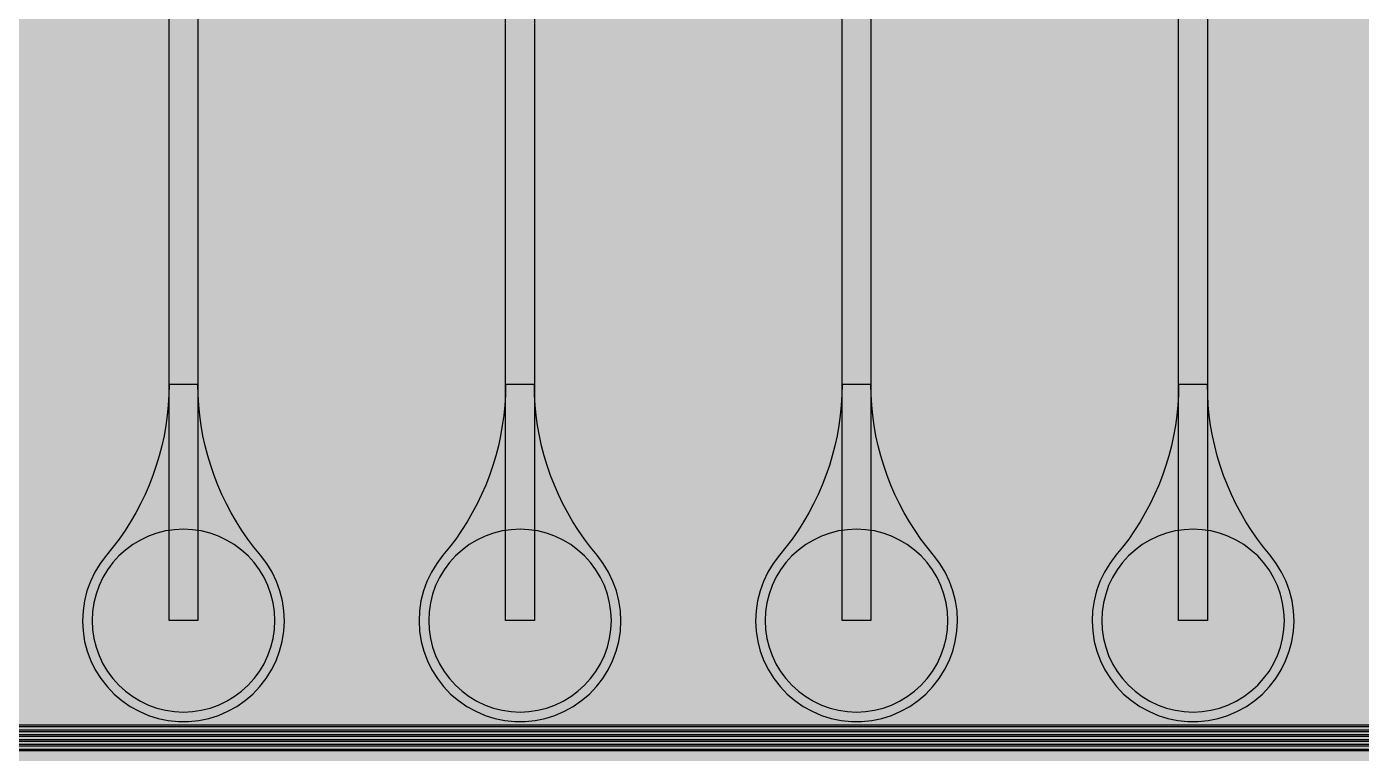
# Model space of a CAD drawing. Header units: metres. Extents: x -7220 to 10980, y -29667 to 1833.
# Drawn here: x -3995 to -2607, y -20920 to -20165 of the extents above; entities that cross this region are included whole.
import ezdxf

# ---------------------------------------------------------------- set-up
doc = ezdxf.new("R2010")
doc.units = ezdxf.units.M
for name, color, linetype in [('Metal1', 4, 'CONTINUOUS'), ('Polyimide', 7, 'CONTINUOUS'), ('Polyimide_Negative', 5, 'CONTINUOUS')]:
    doc.layers.add(name, color=color, linetype=linetype)

msp = doc.modelspace()

# ---------------------------------------------------------------- hatches: boundary and pattern name
at = {"layer": 'Polyimide'}
msp.add_hatch(color=7, dxfattribs=at).paths.add_polyline_path([(4099.4, -13861.6), (4142.6, -14152.8), (4214.2, -14438.4), (4313.4, -14715.5), (4439.2, -14981.7), (4590.6, -15234.2), (4766, -15470.7), (4963.7, -15688.8), (5181.8, -15886.5), (5418.3, -16061.9), (5670.8, -16213.3), (5936.9, -16339.1), (6214.1, -16438.3), (6499.7, -16509.9), (6790.9, -16553.1), (7085, -16567.5), (9980.4, -16567.5), (10058.8, -16571.4), (10136.4, -16582.9), (10212.6, -16601.9), (10286.5, -16628.4), (10357.5, -16662), (10424.8, -16702.3), (10487.9, -16749.1), (10546.1, -16801.8), (10598.8, -16860), (10645.6, -16923), (10685.9, -16990.4), (10719.5, -17061.4), (10745.9, -17135.3), (10765, -17211.4), (10776.5, -17289.1), (10780.4, -17367.5), (10780.4, -21957.3), (10741.6, -22012.9), (10706, -22070.6), (10673.6, -22130.1), (10644.5, -22191.4), (10618.9, -22254.2), (10596.8, -22318.2), (10578.3, -22383.5), (10563.4, -22449.6), (10552.2, -22516.5), (10544.7, -22583.8), (10541, -22651.5), (10541, -22719.3), (10544.7, -22787), (10552.2, -22854.4), (10563.4, -22921.2), (10578.3, -22987.4), (10596.8, -23052.6), (10618.9, -23116.7), (10644.5, -23179.5), (10673.6, -23240.7), (10706, -23300.3), (10741.6, -23357.9), (10780.4, -23413.5), (10780.4, -28667.5), (10776.5, -28745.9), (10765, -28823.6), (10745.9, -28899.7), (10719.5, -28973.6), (10685.9, -29044.6), (10645.6, -29112), (10598.8, -29175), (10546.1, -29233.2), (10487.9, -29285.9), (10424.8, -29332.7), (10357.5, -29373), (10286.5, -29406.6), (10212.6, -29433.1), (10136.4, -29452.1), (10058.8, -29463.6), (9980.4, -29467.5), (-6219.6, -29467.5), (-6298, -29463.6), (-6375.7, -29452.1), (-6451.9, -29433.1), (-6525.8, -29406.6), (-6596.7, -29373), (-6664.1, -29332.7), (-6727.1, -29285.9), (-6785.3, -29233.2), (-6838, -29175), (-6884.8, -29112), (-6925.2, -29044.6), (-6958.7, -28973.6), (-6985.2, -28899.7), (-7004.3, -28823.6), (-7015.8, -28745.9), (-7019.6, -28667.5), (-7019.6, -23426.3), (-6979.4, -23370.1), (-6942.3, -23311.6), (-6908.7, -23251.2), (-6878.5, -23189), (-6851.8, -23125.1), (-6828.8, -23059.9), (-6809.5, -22993.4), (-6794, -22926), (-6782.4, -22857.8), (-6774.6, -22789.1), (-6770.7, -22720), (-6770.7, -22650.8), (-6774.6, -22581.8), (-6782.4, -22513), (-6794, -22444.8), (-6809.5, -22377.4), (-6828.8, -22311), (-6851.8, -22245.7), (-6878.5, -22181.9), (-6908.7, -22119.7), (-6942.3, -22059.2), (-6979.4, -22000.8), (-7019.6, -21944.5), (-7019.6, -17367.5), (-7015.8, -17289.1), (-7004.3, -17211.4), (-6985.2, -17135.3), (-6958.7, -17061.4), (-6925.2, -16990.4), (-6884.8, -16923), (-6838, -16860), (-6785.3, -16801.8), (-6727.1, -16749.1), (-6664.1, -16702.3), (-6596.7, -16662), (-6525.8, -16628.4), (-6451.9, -16601.9), (-6375.7, -16582.9), (-6298, -16571.4), (-6219.6, -16567.5), (-3314, -16567.5), (-3019.9, -16553.1), (-2728.7, -16509.9), (-2443.1, -16438.3), (-2165.9, -16339.1), (-1899.8, -16213.3), (-1647.3, -16061.9), (-1410.8, -15886.5), (-1192.7, -15688.8), (-995, -15470.7), (-819.6, -15234.2), (-668.2, -14981.7), (-542.4, -14715.5), (-443.2, -14438.4), (-371.6, -14152.8), (-328.4, -13861.6), (-314, -13567.5), (-314, -13373.5), (-317.5, -13328.1), (-327.7, -13283.8), (-344.6, -13241.5), (-367.6, -13202.3), (-396.4, -13167), (-430.1, -13136.5), (-468, -13111.4), (-509.3, -13092.3), (-509.3, -13092.3), (-578.2, -13061.3), (-642.2, -13021.2), (-700.3, -12973), (-751.3, -12917.3), (-794.4, -12855.3), (-828.7, -12788.1), (-853.7, -12716.8), (-868.9, -12642.8), (-874, -12567.5), (-868.9, -12492.2), (-853.7, -12418.2), (-828.7, -12346.9), (-794.4, -12279.7), (-751.3, -12217.7), (-700.3, -12162), (-642.2, -12113.8), (-578.2, -12073.7), (-509.3, -12042.7), (-509.3, -12042.7), (-468, -12023.6), (-430.1, -11998.5), (-396.4, -11968), (-367.6, -11932.7), (-344.6, -11893.5), (-327.7, -11851.2), (-317.5, -11806.9), (-314, -11761.5), (-314, -11074.3), (-317.5, -11028.9), (-327.7, -10984.6), (-344.6, -10942.4), (-367.6, -10903.1), (-396.4, -10867.8), (-430.1, -10837.3), (-468, -10812.2), (-509.3, -10793.2), (-509.3, -10793.2), (-578.2, -10762.1), (-642.2, -10722.1), (-700.3, -10673.8), (-751.3, -10618.1), (-794.4, -10556.1), (-828.7, -10488.9), (-853.7, -10417.6), (-868.9, -10343.7), (-874, -10268.3), (-868.9, -10193), (-853.7, -10119), (-828.7, -10047.8), (-794.4, -9980.5), (-751.3, -9918.5), (-700.3, -9862.9), (-642.2, -9814.6), (-578.2, -9774.6), (-509.3, -9743.5), (-509.3, -9743.5), (-468, -9724.5), (-430.1, -9699.4), (-396.4, -9668.8), (-367.6, -9633.5), (-344.6, -9594.3), (-327.7, -9552), (-317.5, -9507.7), (-314, -9462.4), (-314, -8775.1), (-317.5, -8729.8), (-327.7, -8685.5), (-344.6, -8643.2), (-367.6, -8604), (-396.4, -8568.7), (-430.1, -8538.1), (-468, -8513), (-509.3, -8494), (-509.3, -8494), (-578.2, -8462.9), (-642.2, -8422.9), (-700.3, -8374.6), (-751.3, -8319), (-794.4, -8257), (-828.7, -8189.7), (-853.7, -8118.5), (-868.9, -8044.5), (-874, -7969.2), (-868.9, -7893.8), (-853.7, -7819.9), (-828.7, -7748.6), (-794.4, -7681.4), (-751.3, -7619.4), (-700.3, -7563.7), (-642.2, -7515.4), (-578.2, -7475.4), (-509.3, -7444.3), (-509.3, -7444.3), (-468, -7425.3), (-430.1, -7400.2), (-396.4, -7369.7), (-367.6, -7334.4), (-344.6, -7295.1), (-327.7, -7252.9), (-317.5, -7208.6), (-314, -7163.2), (-314, -6476), (-317.5, -6430.6), (-327.7, -6386.3), (-344.6, -6344), (-367.6, -6304.8), (-396.4, -6269.5), (-430.1, -6239), (-468, -6213.9), (-509.3, -6194.8), (-509.3, -6194.8), (-578.2, -6163.8), (-642.2, -6123.7), (-700.3, -6075.5), (-751.3, -6019.8), (-794.4, -5957.8), (-828.7, -5890.6), (-853.7, -5819.3), (-868.9, -5745.3), (-874, -5670), (-868.9, -5594.7), (-853.7, -5520.7), (-828.7, -5449.4), (-794.4, -5382.2), (-751.3, -5320.2), (-700.3, -5264.5), (-642.2, -5216.3), (-578.2, -5176.2), (-509.3, -5145.2), (-509.3, -5145.2), (-468, -5126.1), (-430.1, -5101), (-396.4, -5070.5), (-367.6, -5035.2), (-344.6, -4996), (-327.7, -4953.7), (-317.5, -4909.4), (-314, -4864), (-314, 380), (-314, 1532.5), (-269, 1532.5), (-268.8, 1525.6), (-268.1, 1518.8), (-267, 1512), (-265.4, 1505.3), (-263.4, 1498.7), (-261, 1492.3), (-258.2, 1486.1), (-254.9, 1480), (-251.3, 1474.2), (-247.3, 1468.6), (-242.9, 1463.3), (-238.2, 1458.3), (-233.2, 1453.6), (-227.9, 1449.2), (-222.3, 1445.2), (-216.5, 1441.6), (-210.4, 1438.3), (-204.2, 1435.5), (-197.8, 1433.1), (-191.2, 1431.1), (-184.5, 1429.5), (-177.7, 1428.4), (-170.9, 1427.7), (-164, 1427.5), (-157.1, 1427.7), (-150.3, 1428.4), (-143.5, 1429.5), (-136.8, 1431.1), (-130.2, 1433.1), (-123.8, 1435.5), (-117.6, 1438.3), (-111.5, 1441.6), (-105.7, 1445.2), (-100.1, 1449.2), (-94.8, 1453.6), (-89.8, 1458.3), (-85.1, 1463.3), (-80.7, 1468.6), (-76.7, 1474.2), (-73.1, 1480), (-69.8, 1486.1), (-67, 1492.3), (-64.6, 1498.7), (-62.6, 1505.3), (-61, 1512), (-59.9, 1518.8), (-59.2, 1525.6), (-59, 1532.5), (1786, 1532.5), (3835, 1532.5), (3835.2, 1539), (3835.9, 1545.6), (3836.9, 1552), (3838.4, 1558.4), (3840.3, 1564.6), (3842.6, 1570.8), (3845.3, 1576.7), (3848.4, 1582.5), (3851.9, 1588.1), (3855.7, 1593.4), (3859.8, 1598.4), (3864.3, 1603.2), (3869.1, 1607.7), (3874.1, 1611.8), (3879.4, 1615.6), (3885, 1619.1), (3890.8, 1622.2), (3896.7, 1624.9), (3902.9, 1627.2), (3909.1, 1629.1), (3915.5, 1630.6), (3921.9, 1631.6), (3928.5, 1632.3), (3935, 1632.5), (3941.5, 1632.3), (3948.1, 1631.6), (3954.5, 1630.6), (3960.9, 1629.1), (3967.1, 1627.2), (3973.3, 1624.9), (3979.2, 1622.2), (3985, 1619.1), (3990.6, 1615.6), (3995.9, 1611.8), (4000.9, 1607.7), (4005.7, 1603.2), (4010.2, 1598.4), (4014.3, 1593.4), (4018.1, 1588.1), (4021.6, 1582.5), (4024.7, 1576.7), (4027.4, 1570.8), (4029.7, 1564.6), (4031.6, 1558.4), (4033.1, 1552), (4034.1, 1545.6), (4034.8, 1539), (4035, 1532.5), (4085, 1532.5), (4085, 380), (4085, 330), (4085, -4864), (4088.5, -4909.4), (4098.7, -4953.7), (4115.6, -4996), (4138.6, -5035.2), (4167.4, -5070.5), (4201.1, -5101), (4239, -5126.1), (4280.3, -5145.2), (4280.3, -5145.2), (4349.2, -5176.2), (4413.2, -5216.3), (4471.3, -5264.5), (4522.3, -5320.2), (4565.4, -5382.2), (4599.7, -5449.4), (4624.7, -5520.7), (4639.9, -5594.7), (4645, -5670), (4639.9, -5745.3), (4624.7, -5819.3), (4599.7, -5890.6), (4565.4, -5957.8), (4522.3, -6019.8), (4471.3, -6075.5), (4413.2, -6123.7), (4349.2, -6163.8), (4280.3, -6194.8), (4239, -6213.9), (4201.1, -6239), (4167.4, -6269.5), (4138.6, -6304.8), (4115.6, -6344), (4098.7, -6386.3), (4088.5, -6430.6), (4085, -6476), (4085, -13567.5), (4099.4, -13861.6)])

# ---------------------------------------------------------------- linework, layer by layer
at = {"layer": 'Metal1'}
for points in [[(1153.9, -18191.7), (1153.9, -22292.9), (1123.3, -22323.5), (-5932.5, -22323.5), (-5963.1, -22292.9), (-5963.1, -19881.6), (-5932.5, -19851), (-2811.7, -19851), (-2778, -19880.3), (-2767.1, -20028.2), (-2767.1, -20782.5), (-2797.1, -20782.5), (-2797.1, -20028.2), (-2786.3, -19883.7), (-2812.5, -19853), (-5931.7, -19853), (-5961.1, -19882.4), (-5961.1, -22292.1), (-5931.7, -22321.5), (1122.5, -22321.5), (1151.9, -22292.1), (1151.9, -18191.7)], [(1143.9, -18191.7), (1143.9, -22282.9), (1113.3, -22313.5), (-5922.5, -22313.5), (-5953.1, -22282.9), (-5953.1, -19891.6), (-5922.5, -19861), (-3161.7, -19861), (-3127.9, -19890.3), (-3117.1, -20036.2), (-3117.1, -20782.5), (-3147.1, -20782.5), (-3147.1, -20036.2), (-3136.3, -19893.7), (-3162.5, -19863), (-5921.7, -19863), (-5951.1, -19892.4), (-5951.1, -22282.1), (-5921.7, -22311.5), (1112.5, -22311.5), (1141.9, -22282.1), (1141.9, -18191.7)], [(1133.9, -18191.7), (1133.9, -22272.9), (1103.3, -22303.5), (-5912.5, -22303.5), (-5943.1, -22272.9), (-5943.1, -19901.6), (-5912.5, -19871), (-3511.7, -19871), (-3477.9, -19900.3), (-3467.1, -20044.2), (-3467.1, -20782.5), (-3497.1, -20782.5), (-3497.1, -20044.2), (-3486.3, -19903.7), (-3512.5, -19873), (-5911.7, -19873), (-5941.1, -19902.4), (-5941.1, -22272.1), (-5911.7, -22301.5), (1102.5, -22301.5), (1131.9, -22272.1), (1131.9, -18191.7)], [(1123.9, -18191.7), (1123.9, -22262.9), (1093.3, -22293.5), (-5902.5, -22293.5), (-5933.1, -22262.9), (-5933.1, -19911.6), (-5902.5, -19881), (-3861.7, -19881), (-3827.9, -19910.2), (-3817.1, -20052.2), (-3817.1, -20782.5), (-3847.1, -20782.5), (-3847.1, -20052.2), (-3836.4, -19913.8), (-3862.5, -19883), (-5901.7, -19883), (-5931.1, -19912.4), (-5931.1, -22262.1), (-5901.7, -22291.5), (1092.5, -22291.5), (1121.9, -22262.1), (1121.9, -18191.7)], [(1078.9, -18191.7), (1078.9, -22217.9), (1048.3, -22248.5), (-5857.5, -22248.5), (-5888.1, -22217.9), (-5888.1, -20921.6), (-5857.5, -20891), (163.3, -20891), (199.6, -20919.2), (207.9, -20982.8), (207.9, -21152.5), (177.9, -21152.5), (177.9, -20982.8), (186.1, -20924.8), (162.5, -20893), (-5856.7, -20893), (-5886.1, -20922.4), (-5886.1, -22217.1), (-5856.7, -22246.5), (1047.5, -22246.5), (1076.9, -22217.1), (1076.9, -18191.7)], [(1073.9, -18191.7), (1073.9, -22212.9), (1043.3, -22243.5), (-5852.5, -22243.5), (-5883.1, -22212.9), (-5883.1, -20926.6), (-5852.5, -20896), (-11.7, -20896), (21.8, -20925.4), (32.9, -21086.2), (32.9, -21892.5), (2.9, -21892.5), (2.9, -21086.2), (13.9, -20928.6), (-12.5, -20898), (-5851.7, -20898), (-5881.1, -20927.4), (-5881.1, -22212.1), (-5851.7, -22241.5), (1042.5, -22241.5), (1071.9, -22212.1), (1071.9, -18191.7)], [(1068.9, -18191.7), (1068.9, -22207.9), (1038.3, -22238.5), (-5847.5, -22238.5), (-5878.1, -22207.9), (-5878.1, -20931.6), (-5847.5, -20901), (-328.1, -20901), (-279, -20923.6), (-227.4, -20997.3), (-144.1, -21145.1), (-170.2, -21159.9), (-253.5, -21012), (-288.2, -20932.6), (-328.6, -20903), (-5846.7, -20903), (-5876.1, -20932.4), (-5876.1, -22207.1), (-5846.7, -22236.5), (1037.5, -22236.5), (1066.9, -22207.1), (1066.9, -18191.7)], [(1063.9, -18191.7), (1063.9, -22202.9), (1033.3, -22233.5), (-5842.5, -22233.5), (-5873.1, -22202.9), (-5873.1, -20936.6), (-5842.5, -20906), (-361.7, -20906), (-328.1, -20935.4), (-317.1, -21094.2), (-317.1, -21892.5), (-347.1, -21892.5), (-347.1, -21094.2), (-336.1, -20938.6), (-362.5, -20908), (-5841.7, -20908), (-5871.1, -20937.4), (-5871.1, -22202.1), (-5841.7, -22231.5), (1032.5, -22231.5), (1061.9, -22202.1), (1061.9, -18191.7)], [(1058.9, -18191.7), (1058.9, -22197.9), (1028.3, -22228.5), (-5837.5, -22228.5), (-5868.1, -22197.9), (-5868.1, -20941.6), (-5837.5, -20911), (-678.1, -20911), (-628.4, -20933), (-580.1, -20998.6), (-494.2, -21144.9), (-520.1, -21160.1), (-606, -21013.8), (-637.9, -20942.7), (-678.6, -20913), (-5836.7, -20913), (-5866.1, -20942.4), (-5866.1, -22197.1), (-5836.7, -22226.5), (1027.5, -22226.5), (1056.9, -22197.1), (1056.9, -18191.7)], [(1053.9, -18191.7), (1053.9, -22192.9), (1023.3, -22223.5), (-5832.5, -22223.5), (-5863.1, -22192.9), (-5863.1, -20946.6), (-5832.5, -20916), (-711.7, -20916), (-678.1, -20945.3), (-667.1, -21102.2), (-667.1, -21892.5), (-697.1, -21892.5), (-697.1, -21102.2), (-686.1, -20948.7), (-712.5, -20918), (-5831.7, -20918), (-5861.1, -20947.4), (-5861.1, -22192.1), (-5831.7, -22221.5), (1022.5, -22221.5), (1051.9, -22192.1), (1051.9, -18191.7)]]:
    msp.add_lwpolyline(points, dxfattribs=at)
for points in [[(-3847.1, -20536.9), (-3847.3, -20547.7), (-3848, -20558.4), (-3849, -20569.1), (-3850.5, -20579.7), (-3852.3, -20590.3), (-3854.6, -20600.8), (-3857.3, -20611.1), (-3860.4, -20621.4), (-3863.9, -20631.6), (-3867.8, -20641.6), (-3872.1, -20651.4), (-3876.7, -20661.1), (-3881.8, -20670.6), (-3887.2, -20679.9), (-3892.9, -20688.9), (-3899, -20697.7), (-3905.5, -20706.3), (-3912.3, -20714.6), (-3918.7, -20723.1), (-3924.2, -20732.1), (-3928.9, -20741.7), (-3932.5, -20751.6), (-3935.1, -20761.9), (-3936.6, -20772.4), (-3937.1, -20783), (-3936.5, -20793.6), (-3934.9, -20804.1), (-3932.2, -20814.3), (-3928.5, -20824.2), (-3923.8, -20833.7), (-3918.1, -20842.7), (-3911.6, -20851.1), (-3904.3, -20858.8), (-3896.2, -20865.7), (-3887.5, -20871.7), (-3878.2, -20876.8), (-3868.5, -20881), (-3858.4, -20884.2), (-3848, -20886.3), (-3837.4, -20887.4), (-3826.8, -20887.4), (-3816.3, -20886.3), (-3805.9, -20884.2), (-3795.8, -20881), (-3786, -20876.8), (-3776.7, -20871.7), (-3768, -20865.7), (-3760, -20858.8), (-3752.6, -20851.1), (-3746.1, -20842.7), (-3740.5, -20833.7), (-3735.8, -20824.2), (-3732.1, -20814.3), (-3729.4, -20804.1), (-3727.7, -20793.6), (-3727.1, -20783), (-3727.6, -20772.4), (-3729.2, -20761.9), (-3731.8, -20751.6), (-3735.4, -20741.7), (-3740, -20732.1), (-3745.6, -20723.1), (-3752, -20714.6), (-3758.8, -20706.3), (-3765.2, -20697.7), (-3771.3, -20688.9), (-3777.1, -20679.9), (-3782.5, -20670.6), (-3787.5, -20661.1), (-3792.2, -20651.4), (-3796.4, -20641.6), (-3800.3, -20631.6), (-3803.8, -20621.4), (-3806.9, -20611.1), (-3809.6, -20600.8), (-3811.9, -20590.3), (-3813.8, -20579.7), (-3815.2, -20569.1), (-3816.3, -20558.4), (-3816.9, -20547.7), (-3817.1, -20536.9), (-3847.1, -20536.9)], [(-3497.1, -20536.9), (-3497.3, -20547.7), (-3498, -20558.4), (-3499, -20569.1), (-3500.5, -20579.7), (-3502.3, -20590.3), (-3504.6, -20600.8), (-3507.3, -20611.1), (-3510.4, -20621.4), (-3513.9, -20631.6), (-3517.8, -20641.6), (-3522.1, -20651.4), (-3526.7, -20661.1), (-3531.8, -20670.6), (-3537.2, -20679.9), (-3542.9, -20688.9), (-3549, -20697.7), (-3555.5, -20706.3), (-3562.3, -20714.6), (-3568.7, -20723.1), (-3574.2, -20732.1), (-3578.9, -20741.7), (-3582.5, -20751.6), (-3585.1, -20761.9), (-3586.6, -20772.4), (-3587.1, -20783), (-3586.5, -20793.6), (-3584.9, -20804.1), (-3582.2, -20814.3), (-3578.5, -20824.2), (-3573.8, -20833.7), (-3568.1, -20842.7), (-3561.6, -20851.1), (-3554.3, -20858.8), (-3546.2, -20865.7), (-3537.5, -20871.7), (-3528.2, -20876.8), (-3518.5, -20881), (-3508.4, -20884.2), (-3498, -20886.3), (-3487.4, -20887.4), (-3476.8, -20887.4), (-3466.3, -20886.3), (-3455.9, -20884.2), (-3445.8, -20881), (-3436, -20876.8), (-3426.7, -20871.7), (-3418, -20865.7), (-3410, -20858.8), (-3402.6, -20851.1), (-3396.1, -20842.7), (-3390.5, -20833.7), (-3385.8, -20824.2), (-3382.1, -20814.3), (-3379.4, -20804.1), (-3377.7, -20793.6), (-3377.1, -20783), (-3377.6, -20772.4), (-3379.2, -20761.9), (-3381.8, -20751.6), (-3385.4, -20741.7), (-3390, -20732.1), (-3395.6, -20723.1), (-3402, -20714.6), (-3408.8, -20706.3), (-3415.2, -20697.7), (-3421.3, -20688.9), (-3427.1, -20679.9), (-3432.5, -20670.6), (-3437.5, -20661.1), (-3442.2, -20651.4), (-3446.4, -20641.6), (-3450.3, -20631.6), (-3453.8, -20621.4), (-3456.9, -20611.1), (-3459.6, -20600.8), (-3461.9, -20590.3), (-3463.8, -20579.7), (-3465.2, -20569.1), (-3466.3, -20558.4), (-3466.9, -20547.7), (-3467.1, -20536.9), (-3497.1, -20536.9)], [(-3147.1, -20536.9), (-3147.3, -20547.7), (-3148, -20558.4), (-3149, -20569.1), (-3150.5, -20579.7), (-3152.3, -20590.3), (-3154.6, -20600.8), (-3157.3, -20611.1), (-3160.4, -20621.4), (-3163.9, -20631.6), (-3167.8, -20641.6), (-3172.1, -20651.4), (-3176.7, -20661.1), (-3181.8, -20670.6), (-3187.2, -20679.9), (-3192.9, -20688.9), (-3199, -20697.7), (-3205.5, -20706.3), (-3212.3, -20714.6), (-3218.7, -20723.1), (-3224.2, -20732.1), (-3228.9, -20741.7), (-3232.5, -20751.6), (-3235.1, -20761.9), (-3236.6, -20772.4), (-3237.1, -20783), (-3236.5, -20793.6), (-3234.9, -20804.1), (-3232.2, -20814.3), (-3228.5, -20824.2), (-3223.8, -20833.7), (-3218.1, -20842.7), (-3211.6, -20851.1), (-3204.3, -20858.8), (-3196.2, -20865.7), (-3187.5, -20871.7), (-3178.2, -20876.8), (-3168.5, -20881), (-3158.4, -20884.2), (-3148, -20886.3), (-3137.4, -20887.4), (-3126.8, -20887.4), (-3116.3, -20886.3), (-3105.9, -20884.2), (-3095.8, -20881), (-3086, -20876.8), (-3076.7, -20871.7), (-3068, -20865.7), (-3060, -20858.8), (-3052.6, -20851.1), (-3046.1, -20842.7), (-3040.5, -20833.7), (-3035.8, -20824.2), (-3032.1, -20814.3), (-3029.4, -20804.1), (-3027.7, -20793.6), (-3027.1, -20783), (-3027.6, -20772.4), (-3029.2, -20761.9), (-3031.8, -20751.6), (-3035.4, -20741.7), (-3040, -20732.1), (-3045.6, -20723.1), (-3052, -20714.6), (-3058.8, -20706.3), (-3065.2, -20697.7), (-3071.3, -20688.9), (-3077.1, -20679.9), (-3082.5, -20670.6), (-3087.5, -20661.1), (-3092.2, -20651.4), (-3096.4, -20641.6), (-3100.3, -20631.6), (-3103.8, -20621.4), (-3106.9, -20611.1), (-3109.6, -20600.8), (-3111.9, -20590.3), (-3113.8, -20579.7), (-3115.2, -20569.1), (-3116.3, -20558.4), (-3116.9, -20547.7), (-3117.1, -20536.9), (-3147.1, -20536.9)], [(-2797.1, -20536.9), (-2797.3, -20547.7), (-2798, -20558.4), (-2799, -20569.1), (-2800.5, -20579.7), (-2802.3, -20590.3), (-2804.6, -20600.8), (-2807.3, -20611.1), (-2810.4, -20621.4), (-2813.9, -20631.6), (-2817.8, -20641.6), (-2822.1, -20651.4), (-2826.7, -20661.1), (-2831.8, -20670.6), (-2837.2, -20679.9), (-2842.9, -20688.9), (-2849, -20697.7), (-2855.5, -20706.3), (-2862.3, -20714.6), (-2868.7, -20723.1), (-2874.2, -20732.1), (-2878.9, -20741.7), (-2882.5, -20751.6), (-2885.1, -20761.9), (-2886.6, -20772.4), (-2887.1, -20783), (-2886.5, -20793.6), (-2884.9, -20804.1), (-2882.2, -20814.3), (-2878.5, -20824.2), (-2873.8, -20833.7), (-2868.1, -20842.7), (-2861.6, -20851.1), (-2854.3, -20858.8), (-2846.2, -20865.7), (-2837.5, -20871.7), (-2828.2, -20876.8), (-2818.5, -20881), (-2808.4, -20884.2), (-2798, -20886.3), (-2787.4, -20887.4), (-2776.8, -20887.4), (-2766.3, -20886.3), (-2755.9, -20884.2), (-2745.8, -20881), (-2736, -20876.8), (-2726.7, -20871.7), (-2718, -20865.7), (-2710, -20858.8), (-2702.6, -20851.1), (-2696.1, -20842.7), (-2690.5, -20833.7), (-2685.8, -20824.2), (-2682.1, -20814.3), (-2679.4, -20804.1), (-2677.7, -20793.6), (-2677.1, -20783), (-2677.6, -20772.4), (-2679.2, -20761.9), (-2681.8, -20751.6), (-2685.4, -20741.7), (-2690, -20732.1), (-2695.6, -20723.1), (-2702, -20714.6), (-2708.8, -20706.3), (-2715.2, -20697.7), (-2721.3, -20688.9), (-2727.1, -20679.9), (-2732.5, -20670.6), (-2737.5, -20661.1), (-2742.2, -20651.4), (-2746.4, -20641.6), (-2750.3, -20631.6), (-2753.8, -20621.4), (-2756.9, -20611.1), (-2759.6, -20600.8), (-2761.9, -20590.3), (-2763.8, -20579.7), (-2765.2, -20569.1), (-2766.3, -20558.4), (-2766.9, -20547.7), (-2767.1, -20536.9), (-2797.1, -20536.9)]]:
    msp.add_lwpolyline(points, close=True, dxfattribs=at)
at = {"layer": 'Polyimide_Negative'}
for points in [[(-3737.1, -20782.5), (-3737.6, -20773.2), (-3739, -20764), (-3741.2, -20754.9), (-3744.4, -20746.1), (-3748.3, -20737.7), (-3753.1, -20729.7), (-3758.7, -20722.2), (-3764.9, -20715.3), (-3771.9, -20709.1), (-3779.3, -20703.5), (-3787.3, -20698.7), (-3795.8, -20694.7), (-3804.5, -20691.6), (-3813.6, -20689.3), (-3822.8, -20688), (-3832.1, -20687.5), (-3841.4, -20688), (-3850.7, -20689.3), (-3859.7, -20691.6), (-3868.5, -20694.7), (-3876.9, -20698.7), (-3884.9, -20703.5), (-3892.4, -20709.1), (-3899.3, -20715.3), (-3905.6, -20722.2), (-3911.1, -20729.7), (-3915.9, -20737.7), (-3919.9, -20746.1), (-3923, -20754.9), (-3925.3, -20764), (-3926.7, -20773.2), (-3927.1, -20782.5), (-3926.7, -20791.8), (-3925.3, -20801), (-3923, -20810.1), (-3919.9, -20818.9), (-3915.9, -20827.3), (-3911.1, -20835.3), (-3905.6, -20842.8), (-3899.3, -20849.7), (-3892.4, -20855.9), (-3884.9, -20861.5), (-3876.9, -20866.3), (-3868.5, -20870.3), (-3859.7, -20873.4), (-3850.7, -20875.7), (-3841.4, -20877), (-3832.1, -20877.5), (-3822.8, -20877), (-3813.6, -20875.7), (-3804.5, -20873.4), (-3795.8, -20870.3), (-3787.3, -20866.3), (-3779.3, -20861.5), (-3771.9, -20855.9), (-3764.9, -20849.7), (-3758.7, -20842.8), (-3753.1, -20835.3), (-3748.3, -20827.3), (-3744.4, -20818.9), (-3741.2, -20810.1), (-3739, -20801), (-3737.6, -20791.8), (-3737.1, -20782.5)], [(-3387.1, -20782.5), (-3387.6, -20773.2), (-3389, -20764), (-3391.2, -20754.9), (-3394.4, -20746.1), (-3398.3, -20737.7), (-3403.1, -20729.7), (-3408.7, -20722.2), (-3414.9, -20715.3), (-3421.9, -20709.1), (-3429.3, -20703.5), (-3437.3, -20698.7), (-3445.8, -20694.7), (-3454.5, -20691.6), (-3463.6, -20689.3), (-3472.8, -20688), (-3482.1, -20687.5), (-3491.4, -20688), (-3500.7, -20689.3), (-3509.7, -20691.6), (-3518.5, -20694.7), (-3526.9, -20698.7), (-3534.9, -20703.5), (-3542.4, -20709.1), (-3549.3, -20715.3), (-3555.6, -20722.2), (-3561.1, -20729.7), (-3565.9, -20737.7), (-3569.9, -20746.1), (-3573, -20754.9), (-3575.3, -20764), (-3576.7, -20773.2), (-3577.1, -20782.5), (-3576.7, -20791.8), (-3575.3, -20801), (-3573, -20810.1), (-3569.9, -20818.9), (-3565.9, -20827.3), (-3561.1, -20835.3), (-3555.6, -20842.8), (-3549.3, -20849.7), (-3542.4, -20855.9), (-3534.9, -20861.5), (-3526.9, -20866.3), (-3518.5, -20870.3), (-3509.7, -20873.4), (-3500.7, -20875.7), (-3491.4, -20877), (-3482.1, -20877.5), (-3472.8, -20877), (-3463.6, -20875.7), (-3454.5, -20873.4), (-3445.8, -20870.3), (-3437.3, -20866.3), (-3429.3, -20861.5), (-3421.9, -20855.9), (-3414.9, -20849.7), (-3408.7, -20842.8), (-3403.1, -20835.3), (-3398.3, -20827.3), (-3394.4, -20818.9), (-3391.2, -20810.1), (-3389, -20801), (-3387.6, -20791.8), (-3387.1, -20782.5)], [(-3037.1, -20782.5), (-3037.6, -20773.2), (-3039, -20764), (-3041.2, -20754.9), (-3044.4, -20746.1), (-3048.3, -20737.7), (-3053.1, -20729.7), (-3058.7, -20722.2), (-3064.9, -20715.3), (-3071.9, -20709.1), (-3079.3, -20703.5), (-3087.3, -20698.7), (-3095.8, -20694.7), (-3104.5, -20691.6), (-3113.6, -20689.3), (-3122.8, -20688), (-3132.1, -20687.5), (-3141.4, -20688), (-3150.7, -20689.3), (-3159.7, -20691.6), (-3168.5, -20694.7), (-3176.9, -20698.7), (-3184.9, -20703.5), (-3192.4, -20709.1), (-3199.3, -20715.3), (-3205.6, -20722.2), (-3211.1, -20729.7), (-3215.9, -20737.7), (-3219.9, -20746.1), (-3223, -20754.9), (-3225.3, -20764), (-3226.7, -20773.2), (-3227.1, -20782.5), (-3226.7, -20791.8), (-3225.3, -20801), (-3223, -20810.1), (-3219.9, -20818.9), (-3215.9, -20827.3), (-3211.1, -20835.3), (-3205.6, -20842.8), (-3199.3, -20849.7), (-3192.4, -20855.9), (-3184.9, -20861.5), (-3176.9, -20866.3), (-3168.5, -20870.3), (-3159.7, -20873.4), (-3150.7, -20875.7), (-3141.4, -20877), (-3132.1, -20877.5), (-3122.8, -20877), (-3113.6, -20875.7), (-3104.5, -20873.4), (-3095.8, -20870.3), (-3087.3, -20866.3), (-3079.3, -20861.5), (-3071.9, -20855.9), (-3064.9, -20849.7), (-3058.7, -20842.8), (-3053.1, -20835.3), (-3048.3, -20827.3), (-3044.4, -20818.9), (-3041.2, -20810.1), (-3039, -20801), (-3037.6, -20791.8), (-3037.1, -20782.5)], [(-2687.1, -20782.5), (-2687.6, -20773.2), (-2689, -20764), (-2691.2, -20754.9), (-2694.4, -20746.1), (-2698.3, -20737.7), (-2703.1, -20729.7), (-2708.7, -20722.2), (-2714.9, -20715.3), (-2721.9, -20709.1), (-2729.3, -20703.5), (-2737.3, -20698.7), (-2745.8, -20694.7), (-2754.5, -20691.6), (-2763.6, -20689.3), (-2772.8, -20688), (-2782.1, -20687.5), (-2791.4, -20688), (-2800.7, -20689.3), (-2809.7, -20691.6), (-2818.5, -20694.7), (-2826.9, -20698.7), (-2834.9, -20703.5), (-2842.4, -20709.1), (-2849.3, -20715.3), (-2855.6, -20722.2), (-2861.1, -20729.7), (-2865.9, -20737.7), (-2869.9, -20746.1), (-2873, -20754.9), (-2875.3, -20764), (-2876.7, -20773.2), (-2877.1, -20782.5), (-2876.7, -20791.8), (-2875.3, -20801), (-2873, -20810.1), (-2869.9, -20818.9), (-2865.9, -20827.3), (-2861.1, -20835.3), (-2855.6, -20842.8), (-2849.3, -20849.7), (-2842.4, -20855.9), (-2834.9, -20861.5), (-2826.9, -20866.3), (-2818.5, -20870.3), (-2809.7, -20873.4), (-2800.7, -20875.7), (-2791.4, -20877), (-2782.1, -20877.5), (-2772.8, -20877), (-2763.6, -20875.7), (-2754.5, -20873.4), (-2745.8, -20870.3), (-2737.3, -20866.3), (-2729.3, -20861.5), (-2721.9, -20855.9), (-2714.9, -20849.7), (-2708.7, -20842.8), (-2703.1, -20835.3), (-2698.3, -20827.3), (-2694.4, -20818.9), (-2691.2, -20810.1), (-2689, -20801), (-2687.6, -20791.8), (-2687.1, -20782.5)]]:
    msp.add_lwpolyline(points, close=True, dxfattribs=at)

doc.saveas('drawing.dxf')
